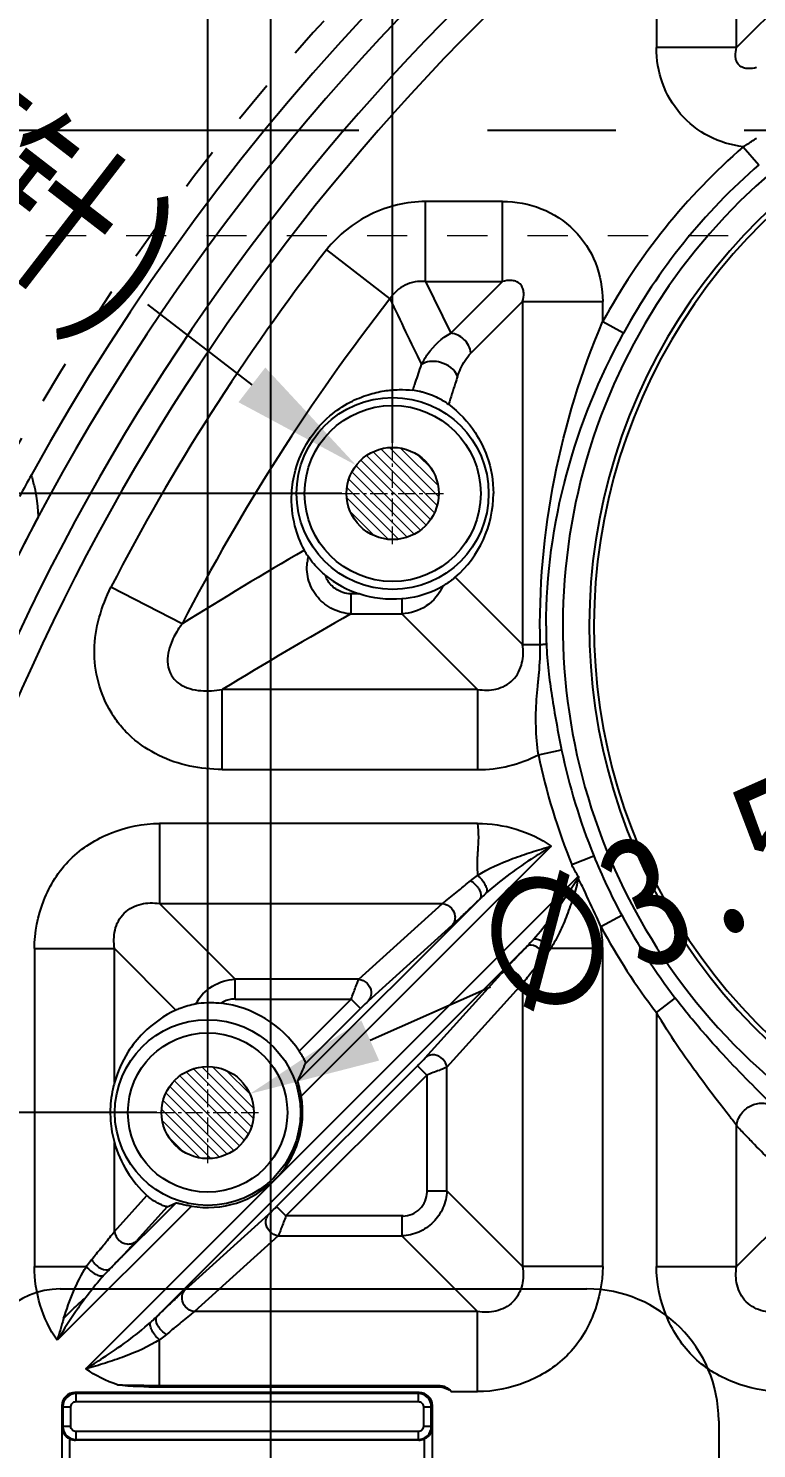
# Model space of a CAD drawing. Header units: millimetres. Extents: x 3054 to 4939, y -1170 to 130.
# Drawn here: x 3351 to 3378.7, y -216.2 to -162.3 of the extents above; entities that cross this region are included whole.
import ezdxf

# ---------------------------------------------------------------- set-up
doc = ezdxf.new("R2010")
doc.units = ezdxf.units.MM
doc.header["$LTSCALE"] = 16.335
doc.header["$PDMODE"] = 3
doc.header["$PDSIZE"] = 0.3125
doc.linetypes.add('CENTER', pattern=[0.6, 0.375, -0.075, 0.075, -0.075])
doc.linetypes.add('HIDDEN', pattern=[0.2, 0.1, -0.1])
doc.layers.get('0').update_dxf_attribs({"linetype": 'CONTINUOUS'})
doc.layers.get('Defpoints').update_dxf_attribs({"linetype": 'CONTINUOUS'})
doc.layers.add('21', color=7, linetype='CONTINUOUS')
doc.layers.add('cool', color=153, linetype='HIDDEN', lineweight=9)
doc.layers.add('insert', color=85, linetype='CONTINUOUS', lineweight=20)
doc.styles.get("Standard").update_dxf_attribs({"font": 'txt', "width": 0.8})
doc.dimstyles.get("Standard").update_dxf_attribs({"dimtxt": 0.15625, "dimasz": 0.1875, "dimexe": 0.125, "dimexo": 0.0625, "dimtad": 0, "dimtih": 1, "dimtoh": 1, "dimdsep": 46, "dimtxsty": 'Standard', "dimcen": 0.09, "dimadec": 0, "dimazin": 0, "dimtp": 0.01, "dimtm": 0.01, "dimtfac": 1, "dimtofl": 0, "dimtmove": 0, "dimatfit": 3, "dimfxl": 0, "dimtolj": 1, "dimarcsym": 0})

# ---------------------------------------------------------------- blocks, each defined once
blk = doc.blocks.new('insert_cir_3.5')
at = {"layer": 'insert'}
h = blk.add_hatch(dxfattribs=at)
h.set_pattern_fill('_ANSI31', color=123, scale=0.0875, angle=90, style=0)
h.set_pattern_definition([(135, (-3527.1127, 221.18007), (-0.196443103, -0.196443103), [])])
h.paths.add_polyline_path([(-1.75, 0, 1), (1.75, 0, 1)])
at = {"layer": 'insert', "color": 1, "linetype": 'CENTER', "ltscale": 0.108846}
for p, q in [((0, -1.925), (0, 1.925)), ((-1.925, 0), (1.925, 0))]:
    blk.add_line(p, q, dxfattribs=at)
at = {"layer": 'insert'}
blk.add_circle((0, 0), 1.75, dxfattribs=at)
blk = doc.blocks.new('*D66')
at = {"color": 4, "lineweight": -2}
blk.add_line((3348.279, -218.503), (3353.158, -219.596), dxfattribs=at)
at = {"color": 4}
blk.add_solid([(3353.341, -218.783), (3352.976, -220.409), (3358.038, -220.688)], dxfattribs=at)
at = {"layer": 'Defpoints', "color": 0}
for p in [(3358.038, -220.688), (3362.429, -221.672)]:
    blk.add_point(p, dxfattribs=at)
at = {"color": 6, "insert": (3332.644, -215.002), "char_height": 5, "attachment_point": 5, "rotation": 347.3777}
blk.add_mtext('\\A1;∅4.50(镶针)', dxfattribs=at)
blk = doc.blocks.new('*D67')
at = {"color": 4, "lineweight": -2}
blk.add_line((3368.575, -198.719), (3364.004, -200.745), dxfattribs=at)
at = {"color": 4}
blk.add_solid([(3363.667, -199.983), (3364.342, -201.507), (3359.433, -202.771)], dxfattribs=at)
at = {"layer": 'Defpoints', "color": 0}
for p in [(3359.433, -202.771), (3356.233, -204.189)]:
    blk.add_point(p, dxfattribs=at)
at = {"color": 6, "insert": (3383.223, -192.226), "char_height": 5, "attachment_point": 5, "rotation": 23.9043}
blk.add_mtext('\\A1;∅3.50(镶针)', dxfattribs=at)
blk = doc.blocks.new('*D70')
at = {"color": 4, "lineweight": -2}
blk.add_line((3355.554, -172.796), (3359.512, -175.851), dxfattribs=at)
at = {"color": 4}
blk.add_solid([(3360.021, -175.191), (3359.003, -176.51), (3363.47, -178.906)], dxfattribs=at)
at = {"layer": 'Defpoints', "color": 0}
for p in [(3363.47, -178.906), (3366.241, -181.044)]:
    blk.add_point(p, dxfattribs=at)
at = {"color": 6, "insert": (3342.871, -163.006), "char_height": 5, "attachment_point": 5, "rotation": 322.3363}
blk.add_mtext('\\A1;∅3.50(镶针)', dxfattribs=at)
blk = doc.blocks.new('*D99')
at = {"color": 4, "lineweight": -2}
blk.add_line((3355.908, -203.48), (3255.69, -203.48), dxfattribs=at)
at = {"layer": 'Defpoints', "color": 0}
for p in [(3255.69, -203.48), (3355.908, -203.48), (3421.161, -226.18)]:
    blk.add_point(p, dxfattribs=at)
at = {"color": 6, "insert": (3248.024, -203.48), "char_height": 5, "attachment_point": 5}
blk.add_mtext('\\A1;22.70', dxfattribs=at)
blk = doc.blocks.new('*D100')
at = {"color": 4, "lineweight": -2}
blk.add_line((3341.126, -196.055), (3255.69, -196.055), dxfattribs=at)
at = {"layer": 'Defpoints', "color": 0}
for p in [(3255.69, -196.055), (3341.126, -196.055), (3421.161, -226.18)]:
    blk.add_point(p, dxfattribs=at)
at = {"color": 6, "insert": (3248.69, -196.055), "char_height": 5, "attachment_point": 5}
blk.add_mtext('\\A1;30.13', dxfattribs=at)
blk = doc.blocks.new('*D101')
at = {"color": 4, "lineweight": -2}
for p, q in [((3265.69, -173.543), (3255.69, -173.543)), ((3275.69, -179.975), (3265.69, -173.543)), ((3362.93, -179.975), (3275.69, -179.975))]:
    blk.add_line(p, q, dxfattribs=at)
at = {"layer": 'Defpoints', "color": 0}
for p in [(3255.69, -173.543), (3362.93, -179.975), (3421.161, -226.18)]:
    blk.add_point(p, dxfattribs=at)
at = {"color": 6, "insert": (3248.357, -173.543), "char_height": 5, "attachment_point": 5}
blk.add_mtext('\\A1;46.21', dxfattribs=at)
blk = doc.blocks.new('*D102')
at = {"color": 4, "lineweight": -2}
blk.add_line((3347.685, -180.98), (3255.69, -180.98), dxfattribs=at)
at = {"layer": 'Defpoints', "color": 0}
for p in [(3255.69, -180.98), (3347.685, -180.98), (3421.161, -226.18)]:
    blk.add_point(p, dxfattribs=at)
at = {"color": 6, "insert": (3248.024, -180.98), "char_height": 5, "attachment_point": 5}
blk.add_mtext('\\A1;45.20', dxfattribs=at)
blk = doc.blocks.new('*D103')
at = {"color": 4, "lineweight": -2}
blk.add_line((3310.249, -166.18), (3255.69, -166.18), dxfattribs=at)
at = {"layer": 'Defpoints', "color": 0}
for p in [(3255.69, -166.18), (3310.249, -166.18), (3421.161, -226.18)]:
    blk.add_point(p, dxfattribs=at)
at = {"color": 6, "insert": (3248.69, -166.18), "char_height": 5, "attachment_point": 5}
blk.add_mtext('\\A1;60.00', dxfattribs=at)
blk = doc.blocks.new('*D104')
at = {"color": 4, "lineweight": -2}
blk.add_line((3289.052, -108.18), (3255.69, -108.18), dxfattribs=at)
at = {"layer": 'Defpoints', "color": 0}
for p in [(3255.69, -108.18), (3289.052, -108.18), (3421.161, -226.18)]:
    blk.add_point(p, dxfattribs=at)
at = {"color": 6, "insert": (3247.69, -108.18), "char_height": 5, "attachment_point": 5}
blk.add_mtext('\\A1;118.00', dxfattribs=at)
blk = doc.blocks.new('*D108')
at = {"color": 4, "lineweight": -2}
blk.add_line((3292.661, -104.933), (3292.661, -60.476), dxfattribs=at)
at = {"layer": 'Defpoints', "color": 0}
for p in [(3292.661, -60.476), (3292.661, -104.933), (3421.161, -226.18)]:
    blk.add_point(p, dxfattribs=at)
at = {"color": 6, "insert": (3292.661, -51.476), "char_height": 5, "attachment_point": 5, "rotation": 90}
blk.add_mtext('\\A1;128.50', dxfattribs=at)
blk = doc.blocks.new('*D109')
at = {"color": 4, "lineweight": -2}
for p, q in [((3332.875, -70.476), (3332.875, -60.476)), ((3339.201, -80.476), (3332.875, -70.476)), ((3339.201, -194.13), (3339.201, -80.476))]:
    blk.add_line(p, q, dxfattribs=at)
at = {"layer": 'Defpoints', "color": 0}
for p in [(3332.875, -60.476), (3339.201, -194.13), (3421.161, -226.18)]:
    blk.add_point(p, dxfattribs=at)
at = {"color": 6, "insert": (3332.875, -53.143), "char_height": 5, "attachment_point": 5, "rotation": 90}
blk.add_mtext('\\A1;81.96', dxfattribs=at)
blk = doc.blocks.new('*D110')
at = {"color": 4, "lineweight": -2}
for p, q in [((3366.621, -70.476), (3366.621, -60.476)), ((3360.233, -80.476), (3366.621, -70.476)), ((3360.233, -218.705), (3360.233, -80.476))]:
    blk.add_line(p, q, dxfattribs=at)
at = {"layer": 'Defpoints', "color": 0}
for p in [(3366.621, -60.476), (3360.233, -218.705), (3421.161, -226.18)]:
    blk.add_point(p, dxfattribs=at)
at = {"color": 6, "insert": (3366.621, -52.81), "char_height": 5, "attachment_point": 5, "rotation": 90}
blk.add_mtext('\\A1;60.93', dxfattribs=at)
blk = doc.blocks.new('*D111')
at = {"color": 4, "lineweight": -2}
blk.add_line((3357.833, -201.73), (3357.833, -60.476), dxfattribs=at)
at = {"layer": 'Defpoints', "color": 0}
for p in [(3357.833, -60.476), (3357.833, -201.73), (3421.161, -226.18)]:
    blk.add_point(p, dxfattribs=at)
at = {"color": 6, "insert": (3357.833, -52.476), "char_height": 5, "attachment_point": 5, "rotation": 90}
blk.add_mtext('\\A1;63.33', dxfattribs=at)
blk = doc.blocks.new('*D112')
at = {"color": 4, "lineweight": -2}
for p, q in [((3378.939, -70.476), (3378.939, -60.476)), ((3364.855, -80.476), (3378.939, -70.476)), ((3364.855, -178.05), (3364.855, -80.476))]:
    blk.add_line(p, q, dxfattribs=at)
at = {"layer": 'Defpoints', "color": 0}
for p in [(3378.939, -60.476), (3364.855, -178.05), (3421.161, -226.18)]:
    blk.add_point(p, dxfattribs=at)
at = {"color": 6, "insert": (3378.939, -53.143), "char_height": 5, "attachment_point": 5, "rotation": 90}
blk.add_mtext('\\A1;56.31', dxfattribs=at)
blk = doc.blocks.new('*D113')
at = {"color": 4, "lineweight": -2}
blk.add_line((3345.76, -179.055), (3345.76, -60.476), dxfattribs=at)
at = {"layer": 'Defpoints', "color": 0}
for p in [(3345.76, -60.476), (3345.76, -179.055), (3421.161, -226.18)]:
    blk.add_point(p, dxfattribs=at)
at = {"color": 6, "insert": (3345.76, -52.81), "char_height": 5, "attachment_point": 5, "rotation": 90}
blk.add_mtext('\\A1;75.40', dxfattribs=at)

msp = doc.modelspace()

# ---------------------------------------------------------------- linework, layer by layer
at = {"color": 6}
for p, q in [((3352.233, -210.18), (3372.233, -210.18)), ((3377.233, -215.18), (3377.233, -227.18))]:
    msp.add_line(p, q, dxfattribs=at)
for centre, radius, start, end in [((3352.233, -213.18), 3, 90, 180), ((3372.233, -215.18), 5, 0, 90)]:
    msp.add_arc(centre, radius, start, end, dxfattribs=at)
at = {"layer": '21', "color": 7, "linetype": 'Continuous'}
for p, q in [((3374.872, -159.651), (3374.872, -163.042)), ((3377.912, -163.042), (3377.912, -159.651)), ((3377.912, -163.042), (3380.189, -160.766)), ((3377.912, -163.042), (3374.872, -163.042)), ((3378.166, -166.812), (3378.758, -167.492)), ((3366.099, -171.927), (3366.099, -168.886)), ((3369.028, -168.886), (3366.099, -168.886)), ((3369.028, -171.927), (3369.028, -168.886)), ((3362.35, -170.719), (3364.75, -172.587)), ((3366.099, -171.927), (3367.066, -173.889)), ((3366.099, -171.927), (3369.028, -171.927)), ((3367.066, -173.889), (3369.028, -171.927)), ((3369.788, -172.687), (3367.826, -174.649)), ((3369.788, -172.687), (3369.788, -185.71)), ((3369.788, -172.687), (3372.829, -172.687)), ((3372.829, -173.456), (3372.829, -172.687)), ((3373.62, -173.887), (3372.829, -173.456)), ((3365.92, -175.172), (3365.952, -175.077)), ((3367.232, -183.154), (3369.788, -185.71)), ((3356.861, -184.926), (3354.159, -183.532)), ((3363.269, -183.787), (3363.269, -184.547)), ((3363.579, -183.787), (3363.269, -183.787)), ((3365.205, -183.979), (3365.205, -184.547)), ((3363.269, -184.547), (3365.205, -184.547)), ((3368.078, -187.42), (3365.205, -184.547)), ((3369.788, -185.71), (3370.458, -185.71)), ((3358.382, -190.461), (3358.382, -187.42)), ((3368.078, -187.42), (3358.382, -187.42)), ((3368.078, -187.42), (3368.078, -190.461)), ((3370.388, -189.897), (3371.271, -189.713)), ((3358.382, -190.461), (3368.078, -190.461)), ((3356.005, -192.504), (3356.005, -195.545)), ((3368.078, -192.504), (3356.005, -192.504)), ((3370.878, -193.37), (3361.385, -202.863)), ((3371.655, -194.068), (3372.491, -193.728)), ((3371.672, -194.118), (3371.667, -194.098)), ((3353.205, -213.212), (3371.9, -194.517)), ((3356.005, -195.545), (3358.878, -198.418)), ((3356.005, -195.545), (3366.751, -195.545)), ((3368.165, -195.373), (3361.259, -202.279)), ((3363.569, -198.418), (3366.751, -195.545)), ((3367.324, -196.175), (3367.369, -196.133)), ((3372.761, -196.419), (3373.555, -195.992)), ((3367.106, -196.375), (3363.924, -199.248)), ((3351.254, -197.255), (3351.254, -209.327)), ((3351.254, -197.255), (3354.295, -197.255)), ((3354.295, -202.337), (3354.295, -197.255)), ((3356.629, -199.589), (3354.295, -197.255)), ((3355.918, -211.209), (3369.959, -197.168)), ((3372.829, -197.255), (3370.856, -197.255)), ((3372.829, -209.327), (3372.829, -197.255)), ((3358.878, -199.178), (3358.878, -198.418)), ((3363.569, -198.418), (3358.878, -198.418)), ((3366.085, -201.408), (3368.958, -198.226)), ((3369.788, -198.581), (3366.915, -201.763)), ((3369.788, -198.581), (3369.788, -209.327)), ((3358.878, -199.178), (3363.276, -199.178)), ((3361.307, -201.147), (3363.276, -199.178)), ((3363.276, -199.178), (3363.632, -199.533)), ((3374.872, -199.684), (3375.587, -199.134)), ((3361.55, -201.615), (3363.632, -199.533)), ((3374.872, -199.683), (3374.872, -209.327)), ((3365.8, -201.701), (3360.451, -207.049)), ((3366.155, -202.056), (3360.806, -207.404)), ((3365.8, -201.701), (3366.155, -202.056)), ((3366.155, -202.056), (3366.155, -206.499)), ((3366.915, -206.454), (3366.915, -201.763)), ((3377.912, -209.327), (3377.912, -203.976)), ((3354.295, -208.001), (3354.295, -204.623)), ((3366.155, -206.454), (3366.915, -206.454)), ((3366.915, -206.454), (3369.788, -209.327)), ((3357.217, -207.031), (3352.121, -212.127)), ((3356.632, -206.906), (3354.123, -209.414)), ((3354.295, -208.001), (3355.529, -206.634)), ((3356.3, -207.055), (3355.125, -208.356)), ((3360.806, -207.404), (3360.451, -207.049)), ((3377.912, -209.327), (3380.641, -206.599)), ((3356.976, -210.207), (3360.158, -207.334)), ((3365.249, -207.404), (3360.806, -207.404)), ((3365.205, -207.404), (3365.205, -208.165)), ((3360.514, -208.165), (3357.332, -211.038)), ((3360.514, -208.165), (3365.205, -208.165)), ((3368.078, -211.038), (3365.205, -208.165)), ((3351.254, -209.327), (3353.227, -209.327)), ((3372.829, -209.327), (3369.788, -209.327)), ((3374.872, -209.327), (3377.912, -209.327)), ((3356.759, -210.407), (3356.714, -210.45)), ((3368.078, -211.038), (3357.332, -211.038)), ((3368.078, -214.078), (3368.078, -211.038)), ((3356.005, -213.894), (3356.005, -212.105)), ((3356.005, -213.841), (3366.589, -213.841)), ((3356.005, -213.894), (3366.589, -213.894)), ((3366.589, -213.841), (3366.589, -213.894)), ((3367.084, -214.078), (3368.078, -214.078)), ((3352.295, -214.61), (3352.295, -227.75)), ((3352.295, -214.61), (3352.338, -214.652)), ((3352.838, -214.153), (3352.795, -214.11)), ((3365.866, -214.11), (3352.795, -214.11)), ((3352.823, -214.452), (3365.838, -214.452)), ((3352.838, -214.452), (3352.838, -214.153)), ((3365.823, -214.153), (3352.838, -214.153)), ((3365.866, -214.11), (3365.823, -214.153)), ((3365.823, -214.153), (3365.823, -214.452)), ((3366.323, -214.652), (3366.365, -214.61)), ((3366.365, -227.75), (3366.365, -214.61)), ((3352.338, -214.652), (3352.338, -215.397)), ((3352.338, -214.652), (3352.638, -214.652)), ((3352.638, -215.397), (3352.638, -214.637)), ((3366.023, -214.637), (3366.023, -215.397)), ((3366.023, -214.652), (3366.323, -214.652)), ((3366.323, -215.397), (3366.323, -214.652)), ((3352.338, -215.397), (3352.303, -215.432)), ((3352.638, -215.397), (3352.338, -215.397)), ((3352.838, -215.896), (3352.838, -215.597)), ((3365.823, -215.597), (3352.838, -215.597)), ((3365.823, -215.597), (3365.823, -215.896)), ((3366.323, -215.397), (3366.023, -215.397)), ((3366.358, -215.432), (3366.323, -215.397)), ((3352.603, -226.485), (3352.603, -215.875)), ((3352.813, -215.921), (3352.838, -215.896)), ((3365.848, -215.921), (3352.813, -215.921)), ((3352.838, -215.896), (3365.823, -215.896)), ((3365.823, -215.896), (3365.848, -215.921)), ((3366.058, -215.875), (3366.058, -226.485))]:
    msp.add_line(p, q, dxfattribs=at)
at = {"layer": '21', "color": 1, "linetype": 'CENTER', "ltscale": 3.980655}
msp.add_line((3261.161, -166.18), (3581.161, -166.18), dxfattribs=at)
at = {"layer": '21', "color": 7, "linetype": 'Continuous'}
for centre, radius in [((3364.855, -179.975), 3.644), ((3364.855, -179.975), 3.343), ((3364.855, -179.975), 1.75), ((3357.833, -203.48), 3.525), ((3357.833, -203.48), 3.026), ((3357.833, -203.48), 1.75)]:
    msp.add_circle(centre, radius, dxfattribs=at)
for centre, radius, start, end in [((3421.135, -221.18), 102.057, 14.96291, 151.82661), ((3421.135, -221.18), 101.558, 14.96291, 151.63947), ((3421.135, -221.18), 100.92, 15.05965, 151.44394), ((3421.135, -221.18), 100.421, 15.05965, 151.60566), ((3427.165, -221.18), 86.816, 91.13101, 151.13064), ((3427.165, -221.18), 85.811, 91.12889, 269.34896), ((3427.165, -221.18), 84.503, 92.75328, 175.97781), ((3427.165, -221.18), 83.513, 92.75328, 175.96569), ((3394, -185), 22.684, 90, 295), ((3394, -185), 21.679, 90, 295), ((3394, -185), 21.5, 90, 295), ((3394, -185), 24.115, 131.0428, 151.3972), ((3394, -185), 23.213, 131.0433, 151.397), ((3427.165, -221.18), 82.142, 142.09776, 152.7208), ((3427.165, -221.18), 79.102, 142.09775, 152.72083), ((3694.428, -14.981), 365.414, 205.5505, 205.98412), ((3427.248, -221.216), 86.905, 151.13592, 151.75094), ((3427.253, -221.212), 85.918, 151.99602, 153.43253), ((3452.165, -337.929), 180.258, 120.19546, 121.91825), ((3363.39, -182.793), 1.789, 166.4764, 173.6418), ((3364.855, -179.975), 4.02, 230.729, 251.481), ((3450.526, -338.584), 177.034, 119.53021, 121.36516), ((3391.988, -185.001), 21.307, 179.9978, 181.8352), ((3394, -185), 23.213, 191.7191, 202.0864), ((3394, -185), 24.115, 191.7153, 202.163), ((3393.864, -185.064), 23.063, 202.0662, 208.2845), ((3312.994, -129.196), 85.397, 309.55369, 309.93298), ((3306.125, -131.278), 89.203, 313.67275, 314.06651), ((3335.299, -161.883), 46.921, 313.1171, 313.7117), ((3394, -185), 23.213, 208.2645, 217.509), ((3367.703, -197.252), 5.126, 359.9636, 9.3541), ((3394, -185), 24.115, 208.2625, 217.5101), ((3439.752, -264.685), 97.106, 135.94917, 136.31669), ((3405.907, -232.351), 50.299, 136.325, 136.9385), ((3442.091, -257.292), 93.142, 140.08205, 140.42972), ((3357.833, -203.48), 4.184, 33.8841, 83.0575), ((3342.559, -193.693), 20.577, 335.3385, 337.3569), ((3357.833, -203.48), 3.605, 260.1593, 9.8533), ((3358.436, -203.466), 4.3, 195.6132, 227.4537), ((3348.357, -188.888), 19.827, 293.6165, 294.6666), ((3281.992, -149.29), 93.142, 320.08205, 320.42972), ((3318.176, -174.231), 50.299, 316.325, 316.9385), ((3284.331, -141.897), 97.106, 315.94917, 316.31669), ((3417.958, -275.304), 89.203, 133.67275, 134.06651), ((3388.783, -244.7), 46.921, 133.1171, 133.7117), ((3376.17, -218.834), 24.967, 162.4526, 164.418), ((3411.089, -277.386), 85.397, 129.55369, 129.93298), ((3356.008, -196.823), 17.071, 264.6086, 269.992), ((3352.838, -214.652), 0.5, 90.0282, 179.9718), ((3365.823, -214.652), 0.5, 0.0282, 89.9718), ((3352.838, -215.396), 0.5, 180.0282, 269.9718), ((3365.823, -215.396), 0.5, 270.0282, 359.9718)]:
    msp.add_arc(centre, radius, start, end, dxfattribs=at)
at = {"layer": '21', "color": 8, "linetype": 'HIDDEN'}
msp.add_arc((3427.165, -221.18), 87.821, 218.45894, 155.70987, dxfattribs=at)
at = {"layer": '21', "color": 7, "linetype": 'Continuous'}
for centre, major_axis, ratio, start_param, end_param in [((3364.424, -179.975), (4.254, 0), 0.994844, -0.849797, 0), ((3352.796, -214.61), (-0.354, 0.354), 0.998783, -0.784789, 0.784789), ((3365.865, -214.61), (0.354, 0.354), 0.998783, -0.784789, 0.784789), ((3352.813, -215.421), (-0.354, -0.354), 0.998783, 0.351526, 0.784789), ((3365.848, -215.421), (0.354, -0.354), 0.998783, -0.784789, -0.351526)]:
    msp.add_ellipse(centre, major_axis=major_axis, ratio=ratio, start_param=start_param, end_param=end_param, dxfattribs=at)
for points, knots in [([(3378.166, -166.812), (3377.715, -166.756), (3376.821, -166.488), (3375.722, -165.625), (3375.022, -164.417), (3374.872, -163.498), (3374.872, -163.042)], [0, 0, 0, 0, 0.250084, 0.499966, 0.749882, 1, 1, 1, 1]), ([(3378.673, -163.803), (3378.567, -163.832), (3378.397, -163.859), (3378.163, -163.821), (3377.994, -163.721), (3377.894, -163.551), (3377.856, -163.318), (3377.883, -163.148), (3377.912, -163.042)], [0, 0, 0, 0, 0.233478, 0.36104, 0.500006, 0.638973, 0.76657, 1, 1, 1, 1]), ([(3378.166, -166.812), (3378.207, -166.785), (3378.375, -166.673), (3378.544, -166.564), (3378.673, -166.482)], [0, 0, 0, 0, 0.24673, 1, 1, 1, 1]), ([(3366.099, -168.886), (3365.386, -168.897), (3363.945, -169.231), (3362.797, -170.163), (3362.35, -170.719)], [0, 0, 0, 0, 0.499999, 1, 1, 1, 1]), ([(3369.028, -168.886), (3369.525, -168.886), (3370.53, -169.067), (3371.814, -169.901), (3372.648, -171.186), (3372.829, -172.19), (3372.829, -172.687)], [0, 0, 0, 0, 0.250179, 0.500039, 0.749876, 1, 1, 1, 1]), ([(3366.099, -171.927), (3365.84, -171.905), (3365.295, -171.992), (3364.891, -172.368), (3364.75, -172.587)], [0, 0, 0, 0, 0.499993, 1, 1, 1, 1]), ([(3369.788, -172.687), (3369.817, -172.582), (3369.845, -172.412), (3369.806, -172.178), (3369.706, -172.009), (3369.537, -171.909), (3369.303, -171.87), (3369.133, -171.898), (3369.028, -171.927)], [0, 0, 0, 0, 0.23344, 0.36108, 0.499976, 0.638913, 0.766556, 1, 1, 1, 1]), ([(3370.457, -185.71), (3370.405, -183.6), (3370.774, -179.394), (3372.016, -175.363), (3372.828, -173.455)], [0, 0, 0, 0, 0.504385, 1, 1, 1, 1]), ([(3365.952, -175.077), (3366.021, -174.936), (3366.3, -174.465), (3366.717, -174.066), (3367.066, -173.889)], [0, 0, 0, 0, 0.286422, 1, 1, 1, 1]), ([(3367.826, -174.649), (3367.805, -174.449), (3367.612, -174.079), (3367.243, -173.908), (3367.066, -173.889)], [0, 0, 0, 0, 0.530513, 1, 1, 1, 1]), ([(3370.681, -185), (3370.682, -183.07), (3371.219, -179.194), (3372.696, -175.583), (3373.62, -173.887)], [0, 0, 0, 0, 0.499799, 1, 1, 1, 1]), ([(3367.319, -175.535), (3367.352, -175.437), (3367.476, -175.119), (3367.658, -174.819), (3367.826, -174.649)], [0, 0, 0, 0, 0.302088, 1, 1, 1, 1]), ([(3365.619, -176.056), (3365.645, -175.982), (3365.746, -175.688), (3365.847, -175.393), (3365.92, -175.172)], [0, 0, 0, 0, 0.253078, 1, 1, 1, 1]), ([(3366.376, -174.958), (3366.337, -174.958), (3366.189, -174.967), (3366.04, -175.014), (3365.952, -175.077)], [0, 0, 0, 0, 0.266995, 1, 1, 1, 1]), ([(3367.319, -175.535), (3367.235, -175.268), (3366.848, -175.01), (3366.476, -174.958), (3366.376, -174.958)], [0, 0, 0, 0, 0.737791, 1, 1, 1, 1]), ([(3367.319, -175.535), (3367.29, -175.621), (3367.173, -175.972), (3367.06, -176.324), (3366.976, -176.589)], [0, 0, 0, 0, 0.247598, 1, 1, 1, 1]), ([(3361.025, -179.975), (3361.04, -179.677), (3361.153, -178.977), (3361.61, -177.934), (3362.362, -177.06), (3363.177, -176.511), (3363.888, -176.219), (3364.516, -176.069), (3365.086, -176.02), (3365.447, -176.038), (3365.619, -176.056)], [0, 0, 0, 0, 0.132674, 0.312703, 0.499372, 0.637404, 0.746303, 0.839707, 0.923143, 1, 1, 1, 1]), ([(3365.99, -176.13), (3365.95, -176.119), (3365.827, -176.089), (3365.702, -176.065), (3365.617, -176.056)], [0, 0, 0, 0, 0.326345, 1, 1, 1, 1]), ([(3366.977, -176.591), (3366.857, -176.5), (3366.538, -176.318), (3366.196, -176.186), (3365.99, -176.13)], [0, 0, 0, 0, 0.414115, 1, 1, 1, 1]), ([(3366.976, -176.589), (3367.369, -176.883), (3367.951, -177.5), (3368.535, -178.676), (3368.678, -179.497), (3368.678, -179.975)], [0, 0, 0, 0, 0.376811, 0.633373, 1, 1, 1, 1]), ([(3351.135, -179.271), (3351.176, -179.424), (3351.258, -179.722), (3351.331, -180.095), (3351.364, -180.38), (3351.378, -180.571), (3351.393, -180.732), (3351.399, -180.829), (3351.394, -180.871)], [0, 0, 0, 0, 0.291972, 0.569949, 0.70084, 0.821632, 0.923656, 1, 1, 1, 1]), ([(3361.504, -182.13), (3361.35, -181.836), (3361.077, -181.137), (3361.005, -180.385), (3361.025, -179.975)], [0, 0, 0, 0, 0.447157, 1, 1, 1, 1]), ([(3361.644, -182.365), (3361.63, -182.344), (3361.581, -182.267), (3361.535, -182.188), (3361.504, -182.13)], [0, 0, 0, 0, 0.280523, 1, 1, 1, 1]), ([(3363.27, -184.547), (3363.035, -184.532), (3362.564, -184.408), (3361.986, -183.962), (3361.63, -183.321), (3361.585, -182.831), (3361.612, -182.595)], [0, 0, 0, 0, 0.247987, 0.498341, 0.749793, 1, 1, 1, 1]), ([(3362.308, -183.085), (3362.237, -183.026), (3361.992, -182.809), (3361.775, -182.559), (3361.644, -182.365)], [0, 0, 0, 0, 0.282682, 1, 1, 1, 1]), ([(3363.269, -183.787), (3363.164, -183.787), (3362.902, -183.734), (3362.536, -183.516), (3362.343, -183.24), (3362.311, -183.087)], [0, 0, 0, 0, 0.25073, 0.626161, 1, 1, 1, 1]), ([(3367.232, -183.154), (3367.2, -183.182), (3367.05, -183.308), (3366.888, -183.419), (3366.757, -183.498)], [0, 0, 0, 0, 0.215635, 1, 1, 1, 1]), ([(3358.382, -190.461), (3357.969, -190.449), (3357.142, -190.372), (3355.957, -189.973), (3355.086, -189.394), (3354.509, -188.799), (3354.033, -188.12), (3353.628, -187.156), (3353.479, -185.911), (3353.672, -184.675), (3353.98, -183.904), (3354.159, -183.532)], [0, 0, 0, 0, 0.125039, 0.249932, 0.374977, 0.437549, 0.50013, 0.625154, 0.750018, 0.874999, 1, 1, 1, 1]), ([(3366.77, -183.49), (3366.668, -183.551), (3366.18, -183.803), (3365.634, -183.942), (3365.205, -183.979)], [0, 0, 0, 0, 0.215793, 1, 1, 1, 1]), ([(3366.757, -183.498), (3366.625, -183.796), (3366.184, -184.326), (3365.529, -184.535), (3365.205, -184.547)], [0, 0, 0, 0, 0.500695, 1, 1, 1, 1]), ([(3356.861, -184.926), (3356.82, -184.98), (3356.663, -185.203), (3356.531, -185.444), (3356.455, -185.635)], [0, 0, 0, 0, 0.248178, 1, 1, 1, 1]), ([(3356.455, -185.635), (3356.404, -185.764), (3356.323, -186.037), (3356.291, -186.472), (3356.431, -186.904), (3356.75, -187.227), (3357.152, -187.4), (3357.699, -187.495), (3358.114, -187.466), (3358.381, -187.42)], [0, 0, 0, 0, 0.123022, 0.249639, 0.380261, 0.511298, 0.638024, 0.760732, 1, 1, 1, 1]), ([(3368.078, -187.42), (3368.31, -187.448), (3368.797, -187.46), (3369.477, -187.109), (3369.82, -186.43), (3369.821, -185.941), (3369.788, -185.71)], [0, 0, 0, 0, 0.245134, 0.499509, 0.755178, 1, 1, 1, 1]), ([(3370.388, -189.897), (3370.339, -189.541), (3370.279, -188.841), (3370.302, -187.971), (3370.362, -187.291), (3370.438, -186.597), (3370.465, -186.067), (3370.458, -185.71)], [0, 0, 0, 0, 0.25646, 0.501036, 0.621599, 0.744503, 1, 1, 1, 1]), ([(3370.458, -185.71), (3370.51, -185.706), (3370.58, -185.701), (3370.658, -185.69), (3370.684, -185.687), (3370.692, -185.683)], [0, 0, 0, 0, 0.66895, 0.886184, 1, 1, 1, 1]), ([(3370.692, -185.683), (3370.704, -186.027), (3370.756, -186.687), (3370.951, -188.032), (3371.129, -189.032), (3371.271, -189.715)], [0, 0, 0, 0, 0.252851, 0.486905, 1, 1, 1, 1]), ([(3368.078, -190.461), (3368.477, -190.461), (3369.279, -190.369), (3370.036, -190.084), (3370.388, -189.897)], [0, 0, 0, 0, 0.500075, 1, 1, 1, 1]), ([(3351.254, -197.255), (3351.254, -196.636), (3351.449, -195.696), (3352.004, -194.581), (3352.59, -193.841), (3353.331, -193.259), (3354.443, -192.693), (3355.385, -192.504), (3356.005, -192.504)], [0, 0, 0, 0, 0.249205, 0.37458, 0.499711, 0.62513, 0.750417, 1, 1, 1, 1]), ([(3368.078, -192.504), (3368.096, -192.679), (3368.121, -193.027), (3368.09, -193.457), (3368.067, -193.79), (3368.063, -194.1), (3368.071, -194.328), (3368.078, -194.477)], [0, 0, 0, 0, 0.267784, 0.528263, 0.653643, 0.774645, 1, 1, 1, 1]), ([(3368.078, -192.504), (3368.572, -192.504), (3369.567, -192.646), (3370.474, -193.085), (3370.878, -193.37)], [0, 0, 0, 0, 0.50014, 1, 1, 1, 1]), ([(3368.078, -194.477), (3368.493, -194.212), (3369.183, -193.907), (3370.135, -193.583), (3370.627, -193.435), (3370.878, -193.37)], [0, 0, 0, 0, 0.489392, 0.742831, 1, 1, 1, 1]), ([(3370.878, -193.371), (3370.659, -193.506), (3369.808, -194.042), (3368.983, -194.631), (3368.424, -195.131)], [0, 0, 0, 0, 0.255125, 1, 1, 1, 1]), ([(3371.9, -194.517), (3371.862, -194.45), (3371.782, -194.32), (3371.711, -194.184), (3371.672, -194.118)], [0, 0, 0, 0, 0.499975, 1, 1, 1, 1]), ([(3367.81, -194.678), (3367.831, -194.661), (3367.917, -194.59), (3368.008, -194.525), (3368.078, -194.477)], [0, 0, 0, 0, 0.244197, 1, 1, 1, 1]), ([(3368.078, -194.477), (3368.194, -194.567), (3368.331, -194.735), (3368.431, -194.969), (3368.442, -195.086), (3368.424, -195.131)], [0, 0, 0, 0, 0.574099, 0.809516, 1, 1, 1, 1]), ([(3371.904, -194.572), (3371.771, -194.776), (3371.244, -195.582), (3370.683, -196.372), (3370.201, -196.908)], [0, 0, 0, 0, 0.252556, 1, 1, 1, 1]), ([(3371.904, -194.572), (3371.855, -194.815), (3371.723, -195.29), (3371.481, -195.979), (3371.206, -196.641), (3370.979, -197.057), (3370.856, -197.255)], [0, 0, 0, 0, 0.256955, 0.510427, 0.758117, 1, 1, 1, 1]), ([(3371.9, -194.517), (3371.906, -194.517), (3371.922, -194.519), (3371.914, -194.54), (3371.91, -194.555), (3371.906, -194.567), (3371.904, -194.572)], [0, 0, 0, 0, 0.254626, 0.49692, 0.75848, 1, 1, 1, 1]), ([(3366.751, -195.545), (3366.794, -195.511), (3367.004, -195.345), (3367.211, -195.175), (3367.375, -195.04)], [0, 0, 0, 0, 0.20469, 1, 1, 1, 1]), ([(3367.81, -194.678), (3367.877, -194.716), (3367.974, -194.791), (3368.083, -194.919), (3368.19, -195.082), (3368.242, -195.29), (3368.165, -195.373)], [0, 0, 0, 0, 0.275391, 0.435568, 0.59372, 1, 1, 1, 1]), ([(3368.424, -195.131), (3368.358, -195.191), (3368.27, -195.27), (3368.185, -195.353), (3368.165, -195.373)], [0, 0, 0, 0, 0.754182, 1, 1, 1, 1]), ([(3372.761, -196.419), (3372.708, -196.301), (3372.493, -195.827), (3372.276, -195.354), (3372.108, -195.001)], [0, 0, 0, 0, 0.247733, 1, 1, 1, 1]), ([(3354.295, -197.255), (3354.262, -197.024), (3354.263, -196.657), (3354.428, -196.202), (3354.652, -195.9), (3354.954, -195.677), (3355.409, -195.513), (3355.775, -195.511), (3356.005, -195.545)], [0, 0, 0, 0, 0.243663, 0.370981, 0.500265, 0.629965, 0.756742, 1, 1, 1, 1]), ([(3366.751, -195.545), (3366.878, -195.559), (3367.105, -195.685), (3367.208, -195.913), (3367.221, -196.02)], [0, 0, 0, 0, 0.542616, 1, 1, 1, 1]), ([(3367.221, -196.02), (3367.228, -196.082), (3367.218, -196.213), (3367.152, -196.328), (3367.106, -196.375)], [0, 0, 0, 0, 0.490873, 1, 1, 1, 1]), ([(3367.106, -196.375), (3367.123, -196.36), (3367.196, -196.294), (3367.268, -196.227), (3367.324, -196.175)], [0, 0, 0, 0, 0.224513, 1, 1, 1, 1]), ([(3370.654, -197.523), (3370.61, -197.443), (3370.495, -197.309), (3370.281, -197.149), (3370.04, -197.094), (3369.959, -197.168)], [0, 0, 0, 0, 0.326171, 0.608671, 1, 1, 1, 1]), ([(3370.856, -197.255), (3370.763, -197.136), (3370.594, -196.998), (3370.358, -196.901), (3370.246, -196.891), (3370.201, -196.908)], [0, 0, 0, 0, 0.588997, 0.813184, 1, 1, 1, 1]), ([(3370.856, -197.255), (3370.84, -197.278), (3370.775, -197.37), (3370.708, -197.459), (3370.654, -197.523)], [0, 0, 0, 0, 0.255255, 1, 1, 1, 1]), ([(3357.384, -199.345), (3357.529, -199.078), (3357.967, -198.615), (3358.576, -198.431), (3358.878, -198.418)], [0, 0, 0, 0, 0.500815, 1, 1, 1, 1]), ([(3363.276, -199.178), (3363.308, -199.098), (3363.365, -198.945), (3363.445, -198.731), (3363.512, -198.557), (3363.55, -198.457), (3363.569, -198.418)], [0, 0, 0, 0, 0.314591, 0.604046, 0.840779, 1, 1, 1, 1]), ([(3363.569, -198.418), (3363.685, -198.431), (3363.913, -198.547), (3364.025, -198.775), (3364.039, -198.893)], [0, 0, 0, 0, 0.498224, 1, 1, 1, 1]), ([(3369.158, -198.008), (3369.14, -198.028), (3369.072, -198.1), (3369.006, -198.173), (3368.958, -198.226)], [0, 0, 0, 0, 0.274464, 1, 1, 1, 1]), ([(3369.313, -198.112), (3369.251, -198.105), (3369.12, -198.114), (3369.004, -198.181), (3368.958, -198.226)], [0, 0, 0, 0, 0.490874, 1, 1, 1, 1]), ([(3369.788, -198.581), (3369.773, -198.455), (3369.647, -198.227), (3369.42, -198.124), (3369.313, -198.112)], [0, 0, 0, 0, 0.542616, 1, 1, 1, 1]), ([(3370.293, -197.958), (3370.244, -198.018), (3370.074, -198.224), (3369.905, -198.432), (3369.788, -198.581)], [0, 0, 0, 0, 0.290562, 1, 1, 1, 1]), ([(3364.039, -198.893), (3364.046, -198.957), (3364.035, -199.089), (3363.968, -199.203), (3363.924, -199.248)], [0, 0, 0, 0, 0.51024, 1, 1, 1, 1]), ([(3356.629, -199.589), (3356.68, -199.564), (3356.924, -199.459), (3357.181, -199.386), (3357.384, -199.345)], [0, 0, 0, 0, 0.216243, 1, 1, 1, 1]), ([(3357.374, -199.347), (3357.516, -199.321), (3357.838, -199.292), (3358.162, -199.306), (3358.339, -199.327)], [0, 0, 0, 0, 0.446768, 1, 1, 1, 1]), ([(3358.878, -199.169), (3358.831, -199.169), (3358.642, -199.182), (3358.457, -199.249), (3358.339, -199.327)], [0, 0, 0, 0, 0.253285, 1, 1, 1, 1]), ([(3363.924, -199.248), (3363.906, -199.265), (3363.807, -199.359), (3363.71, -199.454), (3363.632, -199.533)], [0, 0, 0, 0, 0.183783, 1, 1, 1, 1]), ([(3379.332, -203.273), (3379.107, -203.027), (3378.543, -202.466), (3377.619, -201.526), (3376.591, -200.394), (3375.916, -199.566), (3375.587, -199.134)], [0, 0, 0, 0, 0.179033, 0.426883, 0.708061, 1, 1, 1, 1]), ([(3356.629, -199.589), (3356.173, -199.802), (3355.486, -200.284), (3354.71, -201.254), (3354.407, -201.934), (3354.295, -202.337)], [0, 0, 0, 0, 0.407856, 0.661704, 1, 1, 1, 1]), ([(3377.912, -203.976), (3377.826, -203.852), (3377.619, -203.582), (3377.136, -202.968), (3376.462, -202.085), (3375.645, -200.929), (3375.122, -200.108), (3374.872, -199.683)], [0, 0, 0, 0, 0.086152, 0.193677, 0.445324, 0.719232, 1, 1, 1, 1]), ([(3361.307, -201.147), (3361.343, -201.201), (3361.406, -201.303), (3361.475, -201.429), (3361.515, -201.514), (3361.536, -201.562), (3361.545, -201.592), (3361.552, -201.61), (3361.55, -201.615)], [0, 0, 0, 0, 0.365555, 0.682808, 0.808488, 0.905764, 0.970601, 1, 1, 1, 1]), ([(3365.8, -201.701), (3365.828, -201.673), (3365.923, -201.576), (3366.02, -201.48), (3366.085, -201.408)], [0, 0, 0, 0, 0.290563, 1, 1, 1, 1]), ([(3366.44, -201.294), (3366.375, -201.286), (3366.244, -201.297), (3366.129, -201.365), (3366.085, -201.408)], [0, 0, 0, 0, 0.510286, 1, 1, 1, 1]), ([(3366.915, -201.763), (3366.901, -201.647), (3366.785, -201.42), (3366.557, -201.307), (3366.44, -201.294)], [0, 0, 0, 0, 0.498208, 1, 1, 1, 1]), ([(3366.915, -201.763), (3366.876, -201.782), (3366.775, -201.82), (3366.602, -201.888), (3366.388, -201.967), (3366.234, -202.025), (3366.155, -202.056)], [0, 0, 0, 0, 0.159278, 0.39582, 0.685284, 1, 1, 1, 1]), ([(3354.295, -202.337), (3354.272, -202.421), (3354.178, -202.794), (3354.135, -203.182), (3354.135, -203.48)], [0, 0, 0, 0, 0.225631, 1, 1, 1, 1]), ([(3361.385, -202.863), (3361.373, -202.794), (3361.353, -202.694), (3361.324, -202.564), (3361.303, -202.478), (3361.284, -202.403), (3361.269, -202.344), (3361.263, -202.306), (3361.257, -202.284), (3361.259, -202.279)], [0, 0, 0, 0, 0.349946, 0.514981, 0.665855, 0.796034, 0.898797, 0.968263, 1, 1, 1, 1]), ([(3377.912, -203.976), (3377.931, -203.812), (3378.062, -203.501), (3378.376, -203.243), (3378.665, -203.138), (3378.97, -203.104), (3379.208, -203.181), (3379.332, -203.273)], [0, 0, 0, 0, 0.264515, 0.511508, 0.628772, 0.752803, 1, 1, 1, 1]), ([(3354.135, -203.48), (3354.135, -203.583), (3354.149, -203.969), (3354.219, -204.351), (3354.295, -204.623)], [0, 0, 0, 0, 0.267256, 1, 1, 1, 1]), ([(3380.641, -206.599), (3380.171, -206.202), (3379.476, -205.577), (3378.695, -204.805), (3378.248, -204.337), (3378.022, -204.099), (3377.912, -203.976)], [0, 0, 0, 0, 0.487191, 0.740094, 0.869187, 1, 1, 1, 1]), ([(3366.915, -206.454), (3366.906, -206.674), (3366.804, -207.114), (3366.425, -207.675), (3365.865, -208.054), (3365.424, -208.155), (3365.205, -208.165)], [0, 0, 0, 0, 0.249494, 0.500013, 0.750522, 1, 1, 1, 1]), ([(3365.249, -207.412), (3365.481, -207.401), (3365.96, -207.21), (3366.152, -206.731), (3366.162, -206.499)], [0, 0, 0, 0, 0.500015, 1, 1, 1, 1]), ([(3356.3, -207.055), (3356.293, -207.058), (3356.268, -207.055), (3356.218, -207.043), (3356.13, -207.012), (3355.951, -206.932), (3355.74, -206.807), (3355.584, -206.685), (3355.529, -206.634)], [0, 0, 0, 0, 0.025839, 0.080796, 0.177223, 0.336355, 0.744531, 1, 1, 1, 1]), ([(3356.632, -206.906), (3356.637, -206.903), (3356.659, -206.909), (3356.698, -206.916), (3356.757, -206.931), (3356.831, -206.949), (3356.917, -206.971), (3357.047, -207), (3357.148, -207.02), (3357.216, -207.032)], [0, 0, 0, 0, 0.031736, 0.101198, 0.203961, 0.334141, 0.485017, 0.650053, 1, 1, 1, 1]), ([(3360.158, -207.334), (3360.177, -207.318), (3360.276, -207.224), (3360.372, -207.128), (3360.451, -207.049)], [0, 0, 0, 0, 0.183783, 1, 1, 1, 1]), ([(3360.044, -207.69), (3360.037, -207.625), (3360.047, -207.493), (3360.115, -207.379), (3360.158, -207.334)], [0, 0, 0, 0, 0.51024, 1, 1, 1, 1]), ([(3360.806, -207.404), (3360.775, -207.484), (3360.718, -207.638), (3360.638, -207.852), (3360.571, -208.025), (3360.532, -208.126), (3360.514, -208.165)], [0, 0, 0, 0, 0.314591, 0.604046, 0.840779, 1, 1, 1, 1]), ([(3353.79, -208.624), (3353.839, -208.564), (3354.009, -208.358), (3354.178, -208.15), (3354.295, -208.001)], [0, 0, 0, 0, 0.290562, 1, 1, 1, 1]), ([(3354.295, -208.001), (3354.31, -208.127), (3354.435, -208.354), (3354.663, -208.458), (3354.77, -208.47)], [0, 0, 0, 0, 0.542616, 1, 1, 1, 1]), ([(3360.514, -208.165), (3360.397, -208.151), (3360.17, -208.035), (3360.057, -207.807), (3360.044, -207.69)], [0, 0, 0, 0, 0.498224, 1, 1, 1, 1]), ([(3354.77, -208.47), (3354.832, -208.477), (3354.963, -208.468), (3355.079, -208.401), (3355.125, -208.356)], [0, 0, 0, 0, 0.490874, 1, 1, 1, 1]), ([(3354.925, -208.574), (3354.943, -208.554), (3355.011, -208.482), (3355.077, -208.409), (3355.125, -208.356)], [0, 0, 0, 0, 0.274464, 1, 1, 1, 1]), ([(3353.227, -209.327), (3353.243, -209.304), (3353.307, -209.212), (3353.375, -209.123), (3353.428, -209.059)], [0, 0, 0, 0, 0.255257, 1, 1, 1, 1]), ([(3353.429, -209.059), (3353.473, -209.139), (3353.588, -209.273), (3353.801, -209.433), (3354.043, -209.488), (3354.123, -209.414)], [0, 0, 0, 0, 0.326171, 0.608671, 1, 1, 1, 1]), ([(3352.121, -212.127), (3351.838, -211.722), (3351.398, -210.815), (3351.262, -209.821), (3351.254, -209.327)], [0, 0, 0, 0, 0.499849, 1, 1, 1, 1]), ([(3352.365, -211.306), (3352.476, -210.957), (3352.714, -210.275), (3353.042, -209.629), (3353.227, -209.327)], [0, 0, 0, 0, 0.508636, 1, 1, 1, 1]), ([(3353.882, -209.674), (3353.823, -209.739), (3353.59, -210.008), (3353.369, -210.287), (3353.209, -210.502)], [0, 0, 0, 0, 0.246652, 1, 1, 1, 1]), ([(3353.227, -209.327), (3353.32, -209.446), (3353.489, -209.584), (3353.724, -209.681), (3353.837, -209.691), (3353.881, -209.674)], [0, 0, 0, 0, 0.588999, 0.813183, 1, 1, 1, 1]), ([(3372.829, -209.327), (3372.829, -209.947), (3372.634, -210.886), (3372.079, -212.002), (3371.493, -212.741), (3370.752, -213.323), (3369.64, -213.889), (3368.698, -214.078), (3368.078, -214.078)], [0, 0, 0, 0, 0.249205, 0.37458, 0.499711, 0.62513, 0.750417, 1, 1, 1, 1]), ([(3369.788, -209.327), (3369.821, -209.558), (3369.82, -209.925), (3369.654, -210.38), (3369.431, -210.683), (3369.129, -210.905), (3368.674, -211.07), (3368.308, -211.071), (3368.078, -211.038)], [0, 0, 0, 0, 0.243663, 0.370981, 0.500265, 0.629965, 0.756742, 1, 1, 1, 1]), ([(3379.623, -214.078), (3379.003, -214.078), (3378.064, -213.884), (3376.948, -213.328), (3376.209, -212.743), (3375.627, -212.002), (3375.061, -210.89), (3374.872, -209.948), (3374.872, -209.327)], [0, 0, 0, 0, 0.249205, 0.37458, 0.499711, 0.62513, 0.750417, 1, 1, 1, 1]), ([(3379.623, -211.038), (3379.392, -211.071), (3379.025, -211.069), (3378.57, -210.904), (3378.268, -210.681), (3378.045, -210.379), (3377.88, -209.923), (3377.879, -209.558), (3377.912, -209.327)], [0, 0, 0, 0, 0.243663, 0.370981, 0.500265, 0.629964, 0.756741, 1, 1, 1, 1]), ([(3356.976, -210.207), (3356.96, -210.222), (3356.887, -210.288), (3356.815, -210.355), (3356.759, -210.407)], [0, 0, 0, 0, 0.224513, 1, 1, 1, 1]), ([(3356.862, -210.562), (3356.855, -210.5), (3356.864, -210.369), (3356.931, -210.254), (3356.976, -210.207)], [0, 0, 0, 0, 0.490873, 1, 1, 1, 1]), ([(3353.209, -210.502), (3353.112, -210.631), (3352.731, -211.16), (3352.379, -211.71), (3352.121, -212.127)], [0, 0, 0, 0, 0.247102, 1, 1, 1, 1]), ([(3352.365, -211.306), (3352.494, -211.162), (3352.698, -210.955), (3352.985, -210.691), (3353.135, -210.566), (3353.209, -210.502)], [0, 0, 0, 0, 0.497261, 0.748238, 1, 1, 1, 1]), ([(3357.332, -211.038), (3357.205, -211.023), (3356.978, -210.897), (3356.874, -210.669), (3356.862, -210.562)], [0, 0, 0, 0, 0.542616, 1, 1, 1, 1]), ([(3355.659, -211.451), (3355.725, -211.391), (3355.812, -211.312), (3355.897, -211.229), (3355.918, -211.209)], [0, 0, 0, 0, 0.75418, 1, 1, 1, 1]), ([(3356.273, -211.904), (3356.206, -211.866), (3356.109, -211.791), (3356, -211.663), (3355.892, -211.5), (3355.841, -211.293), (3355.918, -211.209)], [0, 0, 0, 0, 0.275391, 0.435568, 0.59372, 1, 1, 1, 1]), ([(3357.332, -211.038), (3357.288, -211.071), (3357.079, -211.237), (3356.872, -211.407), (3356.708, -211.543)], [0, 0, 0, 0, 0.20469, 1, 1, 1, 1]), ([(3353.205, -213.212), (3353.423, -213.076), (3354.275, -212.54), (3355.1, -211.951), (3355.659, -211.451)], [0, 0, 0, 0, 0.255126, 1, 1, 1, 1]), ([(3356.005, -212.105), (3355.889, -212.015), (3355.752, -211.847), (3355.652, -211.613), (3355.641, -211.496), (3355.659, -211.451)], [0, 0, 0, 0, 0.574106, 0.80952, 1, 1, 1, 1]), ([(3356.273, -211.904), (3356.252, -211.922), (3356.165, -211.992), (3356.075, -212.057), (3356.005, -212.105)], [0, 0, 0, 0, 0.2442, 1, 1, 1, 1]), ([(3356.005, -212.105), (3355.59, -212.37), (3354.899, -212.675), (3353.948, -212.999), (3353.455, -213.147), (3353.205, -213.212)], [0, 0, 0, 0, 0.489389, 0.74283, 1, 1, 1, 1]), ([(3354.404, -213.819), (3354.671, -213.826), (3355.204, -213.835), (3355.738, -213.843), (3356.005, -213.841)], [0, 0, 0, 0, 0.499996, 1, 1, 1, 1]), ([(3366.589, -213.841), (3366.683, -213.842), (3366.875, -213.88), (3367.026, -214.005), (3367.084, -214.078)], [0, 0, 0, 0, 0.500272, 1, 1, 1, 1]), ([(3366.589, -213.894), (3366.679, -213.894), (3366.815, -213.92), (3366.978, -213.994), (3367.054, -214.045), (3367.084, -214.078)], [0, 0, 0, 0, 0.49805, 0.750064, 1, 1, 1, 1]), ([(3352.638, -214.637), (3352.643, -214.591), (3352.683, -214.497), (3352.776, -214.457), (3352.823, -214.452)], [0, 0, 0, 0, 0.5, 1, 1, 1, 1]), ([(3365.838, -214.452), (3365.884, -214.457), (3365.978, -214.497), (3366.018, -214.591), (3366.023, -214.637)], [0, 0, 0, 0, 0.5, 1, 1, 1, 1]), ([(3352.603, -215.875), (3352.512, -215.833), (3352.362, -215.704), (3352.305, -215.518), (3352.303, -215.432)], [0, 0, 0, 0, 0.537277, 1, 1, 1, 1]), ([(3366.358, -215.432), (3366.356, -215.518), (3366.299, -215.704), (3366.149, -215.833), (3366.058, -215.875)], [0, 0, 0, 0, 0.462722, 1, 1, 1, 1])]:
    msp.add_open_spline(points, degree=3, knots=knots, dxfattribs=at)
for points in [[(3365.205, -183.979), (3364.661, -184.026), (3364.096, -183.96), (3363.579, -183.787)], [(3372.109, -195.001), (3372.04, -194.858), (3371.97, -194.716), (3371.904, -194.572)], [(3370.201, -196.908), (3370.123, -196.997), (3370.042, -197.084), (3369.959, -197.168)], [(3353.881, -209.674), (3353.96, -209.586), (3354.04, -209.499), (3354.123, -209.414)], [(3354.404, -213.819), (3353.979, -213.675), (3353.571, -213.47), (3353.205, -213.212)], [(3352.696, -215.538), (3352.661, -215.502), (3352.638, -215.448), (3352.638, -215.397)], [(3352.838, -215.597), (3352.787, -215.596), (3352.733, -215.574), (3352.696, -215.538)], [(3365.965, -215.538), (3365.928, -215.574), (3365.874, -215.596), (3365.823, -215.597)], [(3366.023, -215.397), (3366.023, -215.448), (3366, -215.502), (3365.965, -215.538)]]:
    msp.add_open_spline(points, degree=3, dxfattribs=at)
at = {"layer": 'cool', "ltscale": 0.932966}
msp.add_line((3275.491, -170.18), (3566.831, -170.18), dxfattribs=at)

# ---------------------------------------------------------------- block references
at = {"layer": 'insert'}
for p in [(3364.855, -179.975), (3357.833, -203.48)]:
    msp.add_blockref('insert_cir_3.5', p, dxfattribs=at)

# ---------------------------------------------------------------- dimensions: what is measured, and where the dimension line sits
for feature_location, offset, dtype, origin, picture, middle in [((3292.661, -104.933), (0, 44.457), 1, (3421.161, -226.18), '*D108', (3292.661, -51.476)), ((3357.833, -201.73), (0, 141.254), 1, (3421.161, -226.18), '*D111', (3357.833, -52.476)), ((3339.201, -194.13), (-6.325, 133.654), 1, (3421.161, -226.18), '*D109', (3332.875, -53.143)), ((3345.76, -179.055), (0, 118.579), 1, (3421.161, -226.18), '*D113', (3345.76, -52.81)), ((3360.233, -218.705), (6.388, 158.229), 1, (3421.161, -226.18), '*D110', (3366.621, -52.81)), ((3364.855, -178.05), (14.084, 117.574), 1, (3421.161, -226.18), '*D112', (3378.939, -53.143)), ((3289.052, -108.18), (-33.362, 0), 0, (3421.161, -226.18), '*D104', (3247.69, -108.18)), ((3310.249, -166.18), (-54.559, 0), 0, (3421.161, -226.18), '*D103', (3248.69, -166.18)), ((3362.9304, -179.9751), (-107.2402, 6.4316), 0, (3421.1614, -226.1804), '*D101', (3248.3569, -173.5435)), ((3347.685, -180.98), (-91.995, 0), 0, (3421.161, -226.18), '*D102', (3248.024, -180.98)), ((3341.1255, -196.0551), (-85.4353, 0), 0, (3421.1614, -226.1804), '*D100', (3248.6903, -196.0551)), ((3355.908, -203.48), (-100.218, 0), 0, (3421.161, -226.18), '*D99', (3248.024, -203.48))]:
    dim = msp.add_ordinate_dim(feature_location=feature_location, offset=offset, dtype=dtype, origin=origin, dimstyle='Standard', override={"dimtxt": 5, "dimasz": 5, "dimexe": 0, "dimexo": 0, "dimgap": 0, "dimtih": 0, "dimtoh": 0, "dimzin": 0, "dimcen": 0, "dimclrd": 4, "dimclre": 4, "dimclrt": 6, "dimadec": 2, "dimtp": 0, "dimtm": 0, "dimtzin": 0})
    dim.commit()
    dim.dimension.update_dxf_attribs({"geometry": picture, "text_midpoint": middle})
for p1, p2, picture, middle in [((3366.241, -181.044), (3363.47, -178.906), '*D70', (3342.871, -163.006)), ((3356.233, -204.189), (3359.433, -202.771), '*D67', (3383.223, -192.226)), ((3362.429, -221.672), (3358.038, -220.688), '*D66', (3332.644, -215.002))]:
    dim = msp.add_diameter_dim_2p(p1=p1, p2=p2, text='<>(镶针)', dimstyle='Standard', override={"dimtxt": 5, "dimasz": 5, "dimexe": 0, "dimexo": 0, "dimgap": 0, "dimtih": 0, "dimtoh": 0, "dimzin": 0, "dimcen": 0, "dimclrd": 4, "dimclre": 4, "dimclrt": 6, "dimadec": 2, "dimtp": 0, "dimtm": 0, "dimtzin": 0})
    dim.commit()
    dim.dimension.update_dxf_attribs({"geometry": picture, "text_midpoint": middle})

doc.saveas('drawing.dxf')
